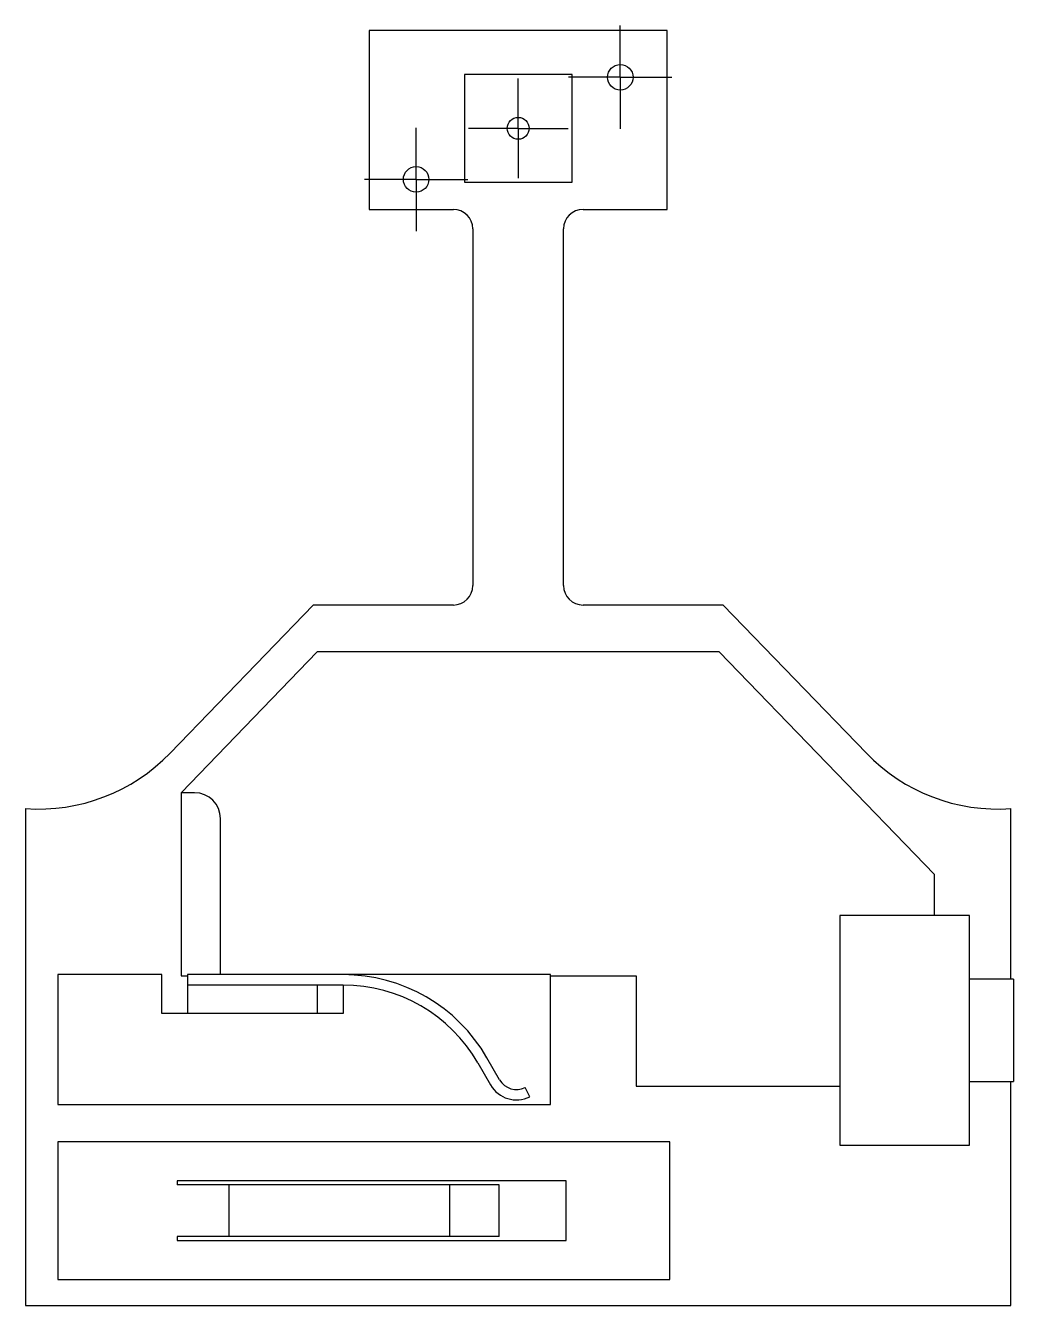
# Model space of a CAD drawing. Extents: x 4.11 to 7.56, y 4.31 to 5.3.
# Drawn here: x 4.109 to 4.871, y 4.31 to 5.296 of the extents above; entities that cross this region are included whole.
import ezdxf

# ---------------------------------------------------------------- set-up
doc = ezdxf.new("R2010")
doc.units = 0
doc.header["$MEASUREMENT"] = 0
doc.layers.get('0').update_dxf_attribs({"linetype": 'CONTINUOUS'})

# ---------------------------------------------------------------- blocks, each defined once
blk = doc.blocks.new('SW_CENTERMARKSYMBOL_0')
at = {"color": 0, "linetype": 'CONTINUOUS'}
for p, q in [((0, 0.03), (0, 0.03845)), ((0, 0), (0, 0.03)), ((-0.03, 0), (-0.03845, 0)), ((0, 0), (-0.03, 0)), ((0, 0), (0, -0.03)), ((0, 0), (0.03, 0)), ((0.03, 0), (0.03845, 0)), ((0, -0.03), (0, -0.03845))]:
    blk.add_line(p, q, dxfattribs=at)
blk = doc.blocks.new('SW_CENTERMARKSYMBOL_1')
at = {"color": 0, "linetype": 'CONTINUOUS'}
for p, q in [((0, 0.03), (0, 0.03984)), ((0, 0), (0, 0.03)), ((-0.03, 0), (-0.03984, 0)), ((0, 0), (-0.03, 0)), ((0, 0), (0, -0.03)), ((0, 0), (0.03, 0)), ((0.03, 0), (0.03984, 0)), ((0, -0.03), (0, -0.03984))]:
    blk.add_line(p, q, dxfattribs=at)
blk = doc.blocks.new('SW_CENTERMARKSYMBOL_2')
at = {"color": 0, "linetype": 'CONTINUOUS'}
for p, q in [((0, 0.03), (0, 0.03984)), ((0, 0), (0, 0.03)), ((-0.03, 0), (-0.03984, 0)), ((0, 0), (-0.03, 0)), ((0, 0), (0, -0.03)), ((0, 0), (0.03, 0)), ((0.03, 0), (0.03984, 0)), ((0, -0.03), (0, -0.03984))]:
    blk.add_line(p, q, dxfattribs=at)

msp = doc.modelspace()

# ---------------------------------------------------------------- linework, layer by layer
at = {"color": 7, "linetype": 'CONTINUOUS'}
for p, q in [((4.60367, 5.29274), (4.37367, 5.29274)), ((4.37367, 5.29274), (4.37367, 5.15474)), ((4.60367, 5.15474), (4.60367, 5.29274)), ((4.44717, 5.25874), (4.44717, 5.17574)), ((4.53017, 5.25874), (4.44717, 5.25874)), ((4.53017, 5.17574), (4.53017, 5.25874)), ((4.44717, 5.17574), (4.53017, 5.17574)), ((4.37367, 5.15474), (4.43867, 5.15474)), ((4.53867, 5.15474), (4.60367, 5.15474)), ((4.45367, 5.13974), (4.45367, 4.86474)), ((4.52367, 4.86474), (4.52367, 5.13974)), ((4.33047, 4.84974), (4.22009, 4.73544)), ((4.43867, 4.84974), (4.33047, 4.84974)), ((4.64686, 4.84974), (4.53867, 4.84974)), ((4.75724, 4.73544), (4.64686, 4.84974)), ((4.33367, 4.81374), (4.22867, 4.70501)), ((4.64367, 4.81374), (4.33367, 4.81374)), ((4.80967, 4.64184), (4.64367, 4.81374)), ((4.22867, 4.70501), (4.22867, 4.56374)), ((4.23898, 4.70501), (4.22867, 4.70501)), ((4.10867, 4.69274), (4.10867, 4.30974)), ((4.86867, 4.56124), (4.86867, 4.69274)), ((4.25898, 4.56474), (4.25898, 4.68501)), ((4.80967, 4.61024), (4.80967, 4.64184)), ((4.73667, 4.61024), (4.73667, 4.43324)), ((4.83667, 4.61024), (4.73667, 4.61024)), ((4.83667, 4.43324), (4.83667, 4.61024)), ((4.21365, 4.56474), (4.13365, 4.56474)), ((4.13365, 4.56474), (4.13365, 4.46474)), ((4.21365, 4.53474), (4.21365, 4.56474)), ((4.21367, 4.56474), (4.21365, 4.56474)), ((4.21367, 4.53474), (4.21367, 4.56474)), ((4.22867, 4.56374), (4.23365, 4.56374)), ((4.23365, 4.56474), (4.23365, 4.55674)), ((4.35365, 4.56474), (4.23365, 4.56474)), ((4.51357, 4.56474), (4.35365, 4.56474)), ((4.51357, 4.46474), (4.51357, 4.56474)), ((4.51367, 4.56474), (4.51357, 4.56474)), ((4.51367, 4.46474), (4.51367, 4.56474)), ((4.51367, 4.56374), (4.57967, 4.56374)), ((4.57967, 4.56374), (4.57967, 4.47874)), ((4.87067, 4.56124), (4.83667, 4.56124)), ((4.87067, 4.56124), (4.87067, 4.48224)), ((4.35365, 4.55674), (4.23365, 4.55674)), ((4.23365, 4.55674), (4.23365, 4.53474)), ((4.33365, 4.55674), (4.33365, 4.53474)), ((4.35365, 4.55674), (4.35365, 4.53474)), ((4.23365, 4.53474), (4.21365, 4.53474)), ((4.33365, 4.53474), (4.23365, 4.53474)), ((4.35365, 4.53474), (4.33365, 4.53474)), ((4.47434, 4.4837), (4.4645, 4.50074)), ((4.45757, 4.49674), (4.46742, 4.4797)), ((4.83667, 4.48224), (4.87067, 4.48224)), ((4.86867, 4.30974), (4.86867, 4.48224)), ((4.49762, 4.47062), (4.49404, 4.47778)), ((4.57967, 4.47874), (4.73667, 4.47874)), ((4.13365, 4.46474), (4.51357, 4.46474)), ((4.13367, 4.46474), (4.51367, 4.46474)), ((4.13367, 4.46474), (4.13367, 4.46474)), ((4.13367, 4.43574), (4.13367, 4.32974)), ((4.60567, 4.43574), (4.13367, 4.43574)), ((4.60567, 4.32974), (4.60567, 4.43574)), ((4.73667, 4.43324), (4.83667, 4.43324)), ((4.22567, 4.40574), (4.22567, 4.40274)), ((4.52567, 4.40574), (4.22567, 4.40574)), ((4.26567, 4.40274), (4.22567, 4.40274)), ((4.26567, 4.36274), (4.26567, 4.40274)), ((4.43588, 4.40274), (4.26567, 4.40274)), ((4.43588, 4.36274), (4.43588, 4.40274)), ((4.47406, 4.40274), (4.43588, 4.40274)), ((4.47406, 4.36274), (4.47406, 4.40274)), ((4.52567, 4.35974), (4.52567, 4.40574)), ((4.22567, 4.36274), (4.22567, 4.35974)), ((4.26567, 4.36274), (4.22567, 4.36274)), ((4.43588, 4.36274), (4.26567, 4.36274)), ((4.47406, 4.36274), (4.43588, 4.36274)), ((4.22567, 4.35974), (4.52567, 4.35974)), ((4.13367, 4.32974), (4.60567, 4.32974)), ((4.10867, 4.30974), (4.86867, 4.30974))]:
    msp.add_line(p, q, dxfattribs=at)
for centre, radius in [((4.56741, 5.25661), 0.00984), ((4.48867, 5.21724), 0.00845), ((4.40993, 5.17787), 0.00984)]:
    msp.add_circle(centre, radius, dxfattribs=at)
for centre, radius, start, end in [((4.43867, 5.13974), 0.015, 0, 90), ((4.53867, 5.13974), 0.015, 90, 180), ((4.43867, 4.86474), 0.015, 270, 0), ((4.53867, 4.86474), 0.015, 180, 270), ((4.11867, 4.83339), 0.141, 265.93306, 316), ((4.85867, 4.83339), 0.141, 224, 274.06694), ((4.23898, 4.68501), 0.02, 0, 90), ((4.35365, 4.43674), 0.128, 30, 90), ((4.35365, 4.43674), 0.12, 30, 90), ((4.48733, 4.4912), 0.023, 210, 296.55399), ((4.48733, 4.4912), 0.015, 210, 296.55399)]:
    msp.add_arc(centre, radius, start, end, dxfattribs=at)

# ---------------------------------------------------------------- block references
for name, p in [('SW_CENTERMARKSYMBOL_2', (4.56741, 5.25661)), ('SW_CENTERMARKSYMBOL_0', (4.48867, 5.21724)), ('SW_CENTERMARKSYMBOL_1', (4.40993, 5.17787))]:
    msp.add_blockref(name, p, dxfattribs=at)

doc.saveas('drawing.dxf')
